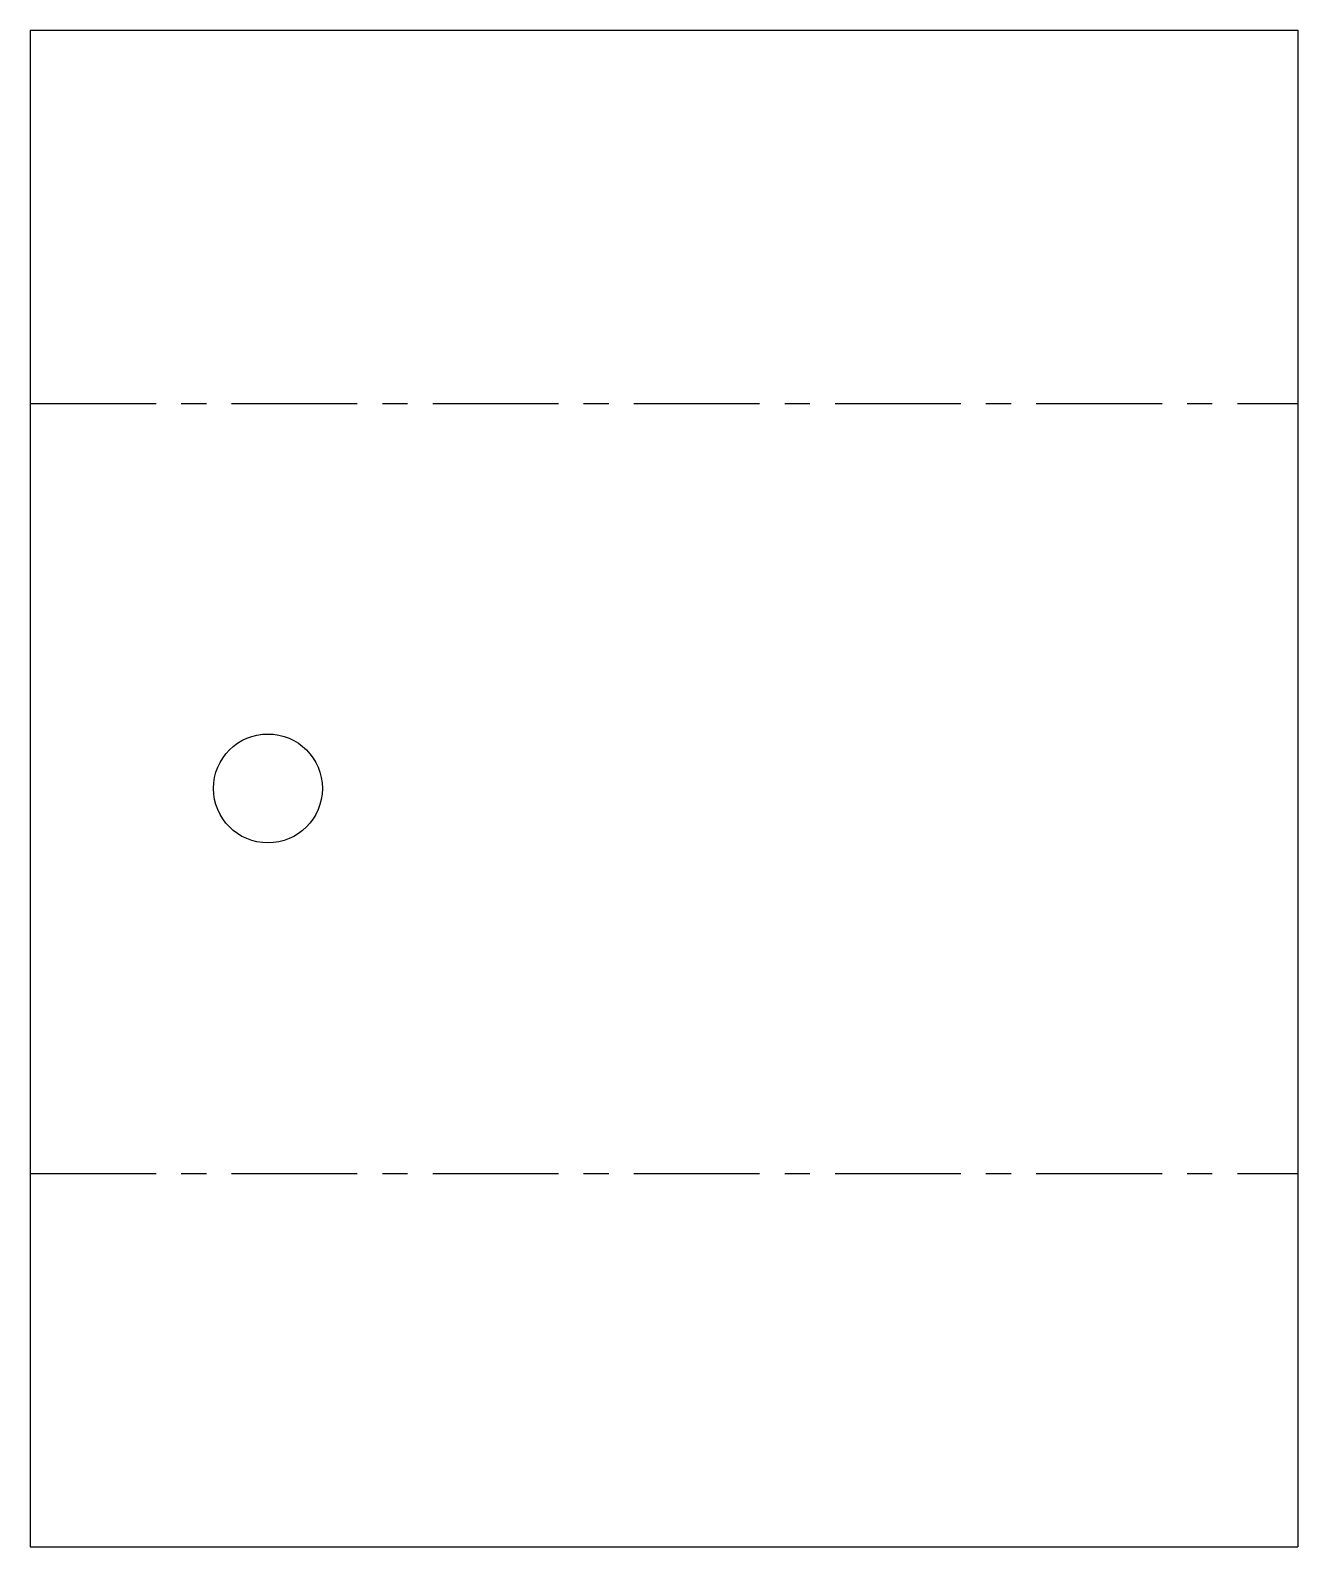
# Model space of a CAD drawing. Header units: millimetres. Extents: x -64 to 64, y -51 to 103.
import ezdxf

# ---------------------------------------------------------------- set-up
doc = ezdxf.new("R2010")
doc.units = ezdxf.units.MM
doc.linetypes.add('CENTERX2', pattern=[20.32, 12.7, -2.54, 2.54, -2.54])

msp = doc.modelspace()

# ---------------------------------------------------------------- linework, layer by layer
at = {"color": 7, "linetype": 'Continuous', "lineweight": 25}
for p, q in [((-64, 102.66), (64, 102.66)), ((-64, 102.66), (-64, -50.51)), ((64, 102.66), (64, -50.51)), ((-64, -50.51), (64, -50.51))]:
    msp.add_line(p, q, dxfattribs=at)
at = {"color": 7, "linetype": 'CENTERX2'}
for p, q in [((-64, 64.97), (64, 64.97)), ((-64, -12.82), (64, -12.82))]:
    msp.add_line(p, q, dxfattribs=at)
at = {"color": 7, "linetype": 'Continuous', "lineweight": 25}
msp.add_circle((-40, 26.08), 5.5, dxfattribs=at)

doc.saveas('drawing.dxf')
